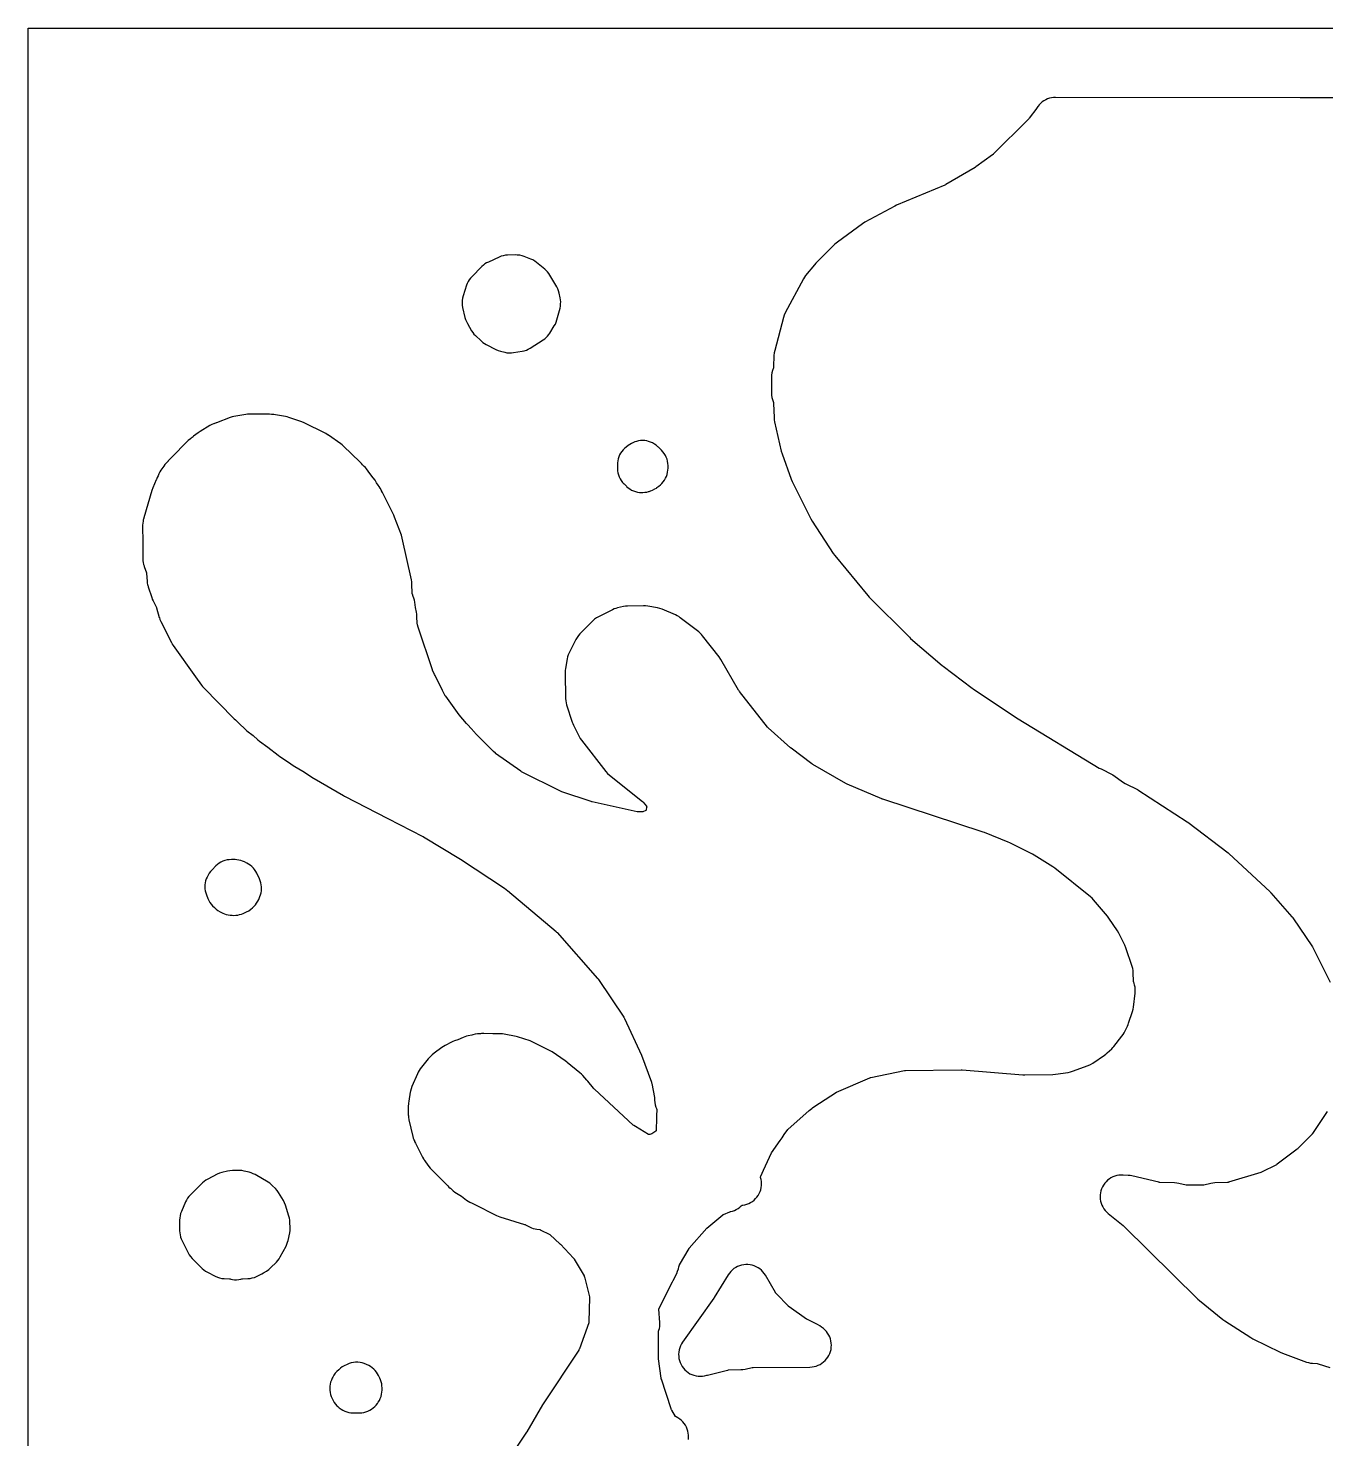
# Model space of a CAD drawing. Header units: millimetres. Extents: x 0 to 300, y 0 to 300.
# Drawn here: x 0 to 150, y 137 to 300 of the extents above; entities that cross this region are included whole.
import ezdxf

# ---------------------------------------------------------------- set-up
doc = ezdxf.new("R2010")
doc.units = ezdxf.units.MM
doc.layers.add('CUT', color=7, linetype='CONTINUOUS')

msp = doc.modelspace()

# ---------------------------------------------------------------- linework, layer by layer
at = {"layer": 'CUT'}
for points in [[(0.0614, 0), (0.0029, 0.0029), (0, 0.0614), (0, 299.9386), (0.0029, 299.9971), (0.0614, 300), (299.9021, 300), (299.9605, 299.9971), (299.9634, 299.9386), (299.9634, 0.0614), (299.9605, 0.0029), (299.9021, 0)], [(50.6412, 266.0965), (50.7591, 265.8705), (50.7632, 265.8635), (50.7652, 265.8597), (51.2524, 265.0308), (51.379, 264.8367), (51.523, 264.6551), (51.5252, 264.6527), (51.5259, 264.6518), (51.686, 264.4846), (52.3523, 263.8499), (52.5371, 263.6904), (52.7366, 263.5496), (52.9489, 263.429), (52.9491, 263.4289), (54.0647, 262.8651), (54.0661, 262.8644), (54.3209, 262.7529), (54.5864, 262.6705), (55.0797, 262.547), (55.332, 262.4974), (55.588, 262.4741), (55.5918, 262.4741), (55.5953, 262.4738), (55.852, 262.477), (56.107, 262.5066), (57.0968, 262.6732), (57.3408, 262.727), (57.5781, 262.8048), (57.8066, 262.9059), (58.0238, 263.0293), (58.0245, 263.0297), (59.5158, 263.9786), (59.6986, 264.1067), (59.8691, 264.2505), (60.0262, 264.409), (60.1686, 264.5809), (60.295, 264.7647), (60.8108, 265.5917), (60.9333, 265.8121), (61.033, 266.0438), (61.1088, 266.2843), (61.4675, 267.6602), (61.5162, 267.8914), (61.5429, 268.1261), (61.5473, 268.3624), (61.5293, 268.598), (61.4893, 268.8308), (61.3657, 269.3893), (61.2969, 269.6385), (61.2027, 269.8793), (61.0841, 270.109), (60.2874, 271.4749), (60.1662, 271.6627), (60.0288, 271.839), (59.8761, 272.0023), (59.7095, 272.1513), (58.7559, 272.9303), (58.546, 273.0842), (58.3213, 273.2155), (58.0841, 273.3227), (57.3364, 273.6148), (57.0917, 273.6961), (56.8399, 273.7518), (56.5837, 273.7813), (56.5122, 273.7858), (56.2998, 273.7901), (55.4121, 273.7705), (55.1595, 273.752), (54.9102, 273.7082), (54.6665, 273.6393), (54.4311, 273.5462), (53.1838, 272.9781), (52.9809, 272.8743), (52.7883, 272.7523), (52.6076, 272.6134), (52.4402, 272.4586), (51.2712, 271.2734), (51.2695, 271.2717), (51.1139, 271.0984), (50.975, 270.9114), (50.8542, 270.7123), (50.7524, 270.5028), (50.6705, 270.2848), (50.2719, 269.0513), (50.203, 268.7911), (50.1626, 268.5251), (50.1509, 268.2563), (50.1682, 267.9878), (50.2143, 267.7227), (50.4772, 266.5786), (50.5469, 266.3334)], [(68.1366, 250.0082), (68.1067, 249.7743), (68.099, 249.5385), (68.0997, 249.4937), (68.099, 249.4781), (68.1009, 249.1085), (68.1145, 248.8604), (68.1527, 248.6149), (68.2151, 248.3744), (68.3011, 248.1412), (68.4098, 247.9178), (68.5401, 247.7062), (68.6907, 247.5086), (68.8603, 247.327), (68.8649, 247.3225), (69.1408, 247.0549), (69.1465, 247.0494), (69.3291, 246.8887), (69.5265, 246.7466), (69.7368, 246.6243), (69.958, 246.523), (70.188, 246.4437), (70.4245, 246.3871), (70.6655, 246.3538), (70.9086, 246.344), (71.0404, 246.3452), (71.2679, 246.3575), (71.4933, 246.3905), (71.7148, 246.4439), (71.7488, 246.4554), (71.7522, 246.4563), (71.7872, 246.4685), (71.9305, 246.5172), (71.9433, 246.5229), (71.9672, 246.5312), (72.1745, 246.6254), (72.4209, 246.7512), (72.4231, 246.7524), (72.4235, 246.7526), (72.4471, 246.7646), (72.6023, 246.8546), (72.6583, 246.8866), (72.6619, 246.8891), (72.6779, 246.8984), (72.8931, 247.056), (73.0903, 247.2357), (73.2341, 247.3815), (73.3983, 247.5653), (73.5436, 247.7643), (73.6686, 247.9767), (73.772, 248.2004), (73.853, 248.4332), (73.9106, 248.6728), (73.9444, 248.9169), (73.954, 249.1631), (73.954, 249.1656), (73.9509, 249.4572), (73.9363, 249.7019), (73.8979, 249.944), (73.8359, 250.1812), (73.7509, 250.4112), (73.6439, 250.6317), (73.5158, 250.8407), (73.3678, 251.0361), (73.2014, 251.2161), (72.8351, 251.5753), (72.7855, 251.6239), (72.5952, 251.7924), (72.3888, 251.9407), (72.1685, 252.0673), (72.1505, 252.0764), (71.9369, 252.1727), (71.7151, 252.2486), (71.4873, 252.3034), (71.2553, 252.3367), (71.0213, 252.348), (70.7872, 252.3374), (70.5551, 252.305), (70.3271, 252.2509), (70.1051, 252.1757), (69.8912, 252.0801), (69.7272, 251.9974), (69.5369, 251.8908), (69.3567, 251.768), (69.1024, 251.5779), (68.9203, 251.428), (68.7532, 251.2616), (68.6025, 251.0801), (68.4695, 250.8853), (68.3556, 250.6788), (68.2615, 250.4625), (68.1883, 250.2383)], [(20.5139, 200.0517), (20.5919, 199.8279), (20.7634, 199.4022), (20.8672, 199.1773), (20.9926, 198.9639), (21.1386, 198.7639), (21.3037, 198.5793), (21.3046, 198.5784), (21.5145, 198.3659), (21.7154, 198.1835), (21.9349, 198.0239), (22.1704, 197.889), (22.4799, 197.7335), (22.4809, 197.7329), (22.6867, 197.6409), (22.8999, 197.5677), (23.1189, 197.5141), (23.3418, 197.4804), (23.5669, 197.4669), (23.7609, 197.4641), (23.9823, 197.4706), (23.9878, 197.4713), (23.9935, 197.4714), (24.2145, 197.498), (24.4323, 197.5442), (24.6451, 197.6095), (24.8512, 197.6936), (25.2375, 197.8714), (25.4871, 198.004), (25.7202, 198.1638), (25.9337, 198.349), (25.9367, 198.3518), (26.0814, 198.4925), (26.2523, 198.6759), (26.4038, 198.8755), (26.5347, 199.0893), (26.6434, 199.3152), (26.777, 199.6321), (26.8577, 199.8521), (26.9175, 200.0787), (26.9558, 200.3098), (26.9724, 200.5435), (26.9669, 200.7778), (26.9396, 201.0105), (26.8906, 201.2396), (26.8203, 201.4632), (26.7295, 201.6791), (26.4141, 202.3401), (26.302, 202.5489), (26.1707, 202.7462), (26.0213, 202.9302), (25.8551, 203.0992), (25.6736, 203.2517), (25.4785, 203.3863), (25.2716, 203.5018), (24.9889, 203.6425), (24.7839, 203.7333), (24.5716, 203.8054), (24.3537, 203.8581), (24.1319, 203.8911), (23.908, 203.9041), (23.4838, 203.9097), (23.2335, 203.9005), (22.9855, 203.8662), (22.7421, 203.8074), (22.5058, 203.7244), (22.279, 203.6183), (22.064, 203.49), (21.8628, 203.3408), (21.6776, 203.1722), (21.247, 202.7389), (21.0739, 202.5456), (20.9217, 202.3354), (20.7922, 202.1106), (20.6835, 201.897), (20.6829, 201.8959), (20.5855, 201.6797), (20.509, 201.4554), (20.4541, 201.2248), (20.4213, 200.99), (20.4109, 200.7532), (20.423, 200.5165), (20.4574, 200.282)], [(18.7715, 158.0184), (18.9473, 157.8228), (18.9498, 157.8203), (20.1017, 156.6666), (20.2956, 156.4917), (20.5067, 156.338), (20.7326, 156.2071), (21.6249, 155.7509), (21.8649, 155.6437), (22.1148, 155.5623), (22.3718, 155.5076), (22.6332, 155.4802), (23.2782, 155.4466), (23.2951, 155.4454), (23.3303, 155.4405), (23.4362, 155.4161), (23.4366, 155.418), (23.5958, 155.3825), (23.8435, 155.3527), (24.093, 155.3478), (24.3418, 155.3677), (24.5873, 155.4124), (24.7001, 155.4388), (24.7332, 155.4433), (24.7506, 155.4446), (25.3987, 155.4752), (25.6506, 155.4999), (25.8987, 155.55), (26.1404, 155.6249), (26.3733, 155.7238), (27.0063, 156.0314), (27.2148, 156.1453), (27.5498, 156.3495), (27.794, 156.5191), (28.0164, 156.7164), (28.6938, 157.3939), (28.8596, 157.5769), (29.0065, 157.7753), (29.1331, 157.9873), (29.7989, 159.2386), (29.8999, 159.4521), (29.9803, 159.6742), (30.0393, 159.9028), (30.2207, 160.7731), (30.2628, 161.054), (30.2728, 161.338), (30.2582, 162.0023), (30.2419, 162.238), (30.2034, 162.4711), (30.1431, 162.6996), (29.7487, 163.9499), (29.6423, 164.2282), (29.5036, 164.4919), (28.9415, 165.4211), (28.7758, 165.6621), (28.583, 165.8821), (28.2515, 166.2184), (28.0882, 166.37), (27.912, 166.5064), (27.7244, 166.6266), (26.2229, 167.4967), (26.0098, 167.6069), (25.7871, 167.6962), (25.557, 167.7636), (24.9777, 167.9037), (24.6821, 167.9566), (24.3822, 167.9737), (23.6193, 167.9713), (23.3222, 167.9526), (23.0295, 167.8988), (22.3833, 167.7396), (22.109, 167.6551), (21.8463, 167.5397), (20.7648, 166.9888), (20.5395, 166.8588), (20.3288, 166.706), (20.1352, 166.5322), (18.7242, 165.1264), (18.5651, 164.9521), (18.4231, 164.7637), (18.2995, 164.5627), (18.1955, 164.3509), (17.7136, 163.241), (17.711, 163.235), (17.6212, 162.9953), (17.5564, 162.7476), (17.5173, 162.4946), (17.5043, 162.2389), (17.5045, 161.0063), (17.5154, 160.7738), (17.5479, 160.5432), (17.6017, 160.3167), (17.6094, 160.294), (17.6132, 160.2783), (17.6882, 160.0591), (17.7832, 159.8477), (18.4862, 158.4596), (18.6172, 158.2315)], [(75.177, 146.7447), (75.1845, 146.4954), (75.2167, 146.2481), (75.2734, 146.0053), (75.354, 145.7693), (75.4578, 145.5425), (75.5836, 145.3271), (75.7303, 145.1254), (75.8963, 144.9393), (76.08, 144.7707), (76.2796, 144.6212), (76.4932, 144.4923), (76.7185, 144.3854), (76.9533, 144.3014), (77.1953, 144.2412), (77.4422, 144.2055), (77.6913, 144.1945), (77.9403, 144.2084), (78.1867, 144.2471), (78.428, 144.3101), (78.4322, 144.3114), (78.5101, 144.3332), (80.8297, 144.9024), (80.8504, 144.9069), (80.937, 144.9186), (80.9582, 144.9198), (82.3704, 144.9591), (82.6138, 144.9778), (82.8543, 145.0202), (83.6638, 145.2039), (83.6849, 145.2081), (83.7733, 145.2183), (83.7948, 145.2191), (90.3556, 145.263), (90.6008, 145.2767), (90.8436, 145.3144), (91.0814, 145.3758), (91.3121, 145.4602), (91.5334, 145.5668), (91.7432, 145.6947), (91.9394, 145.8425), (92.1201, 146.0088), (92.2837, 146.1921), (92.4285, 146.3906), (92.5531, 146.6023), (92.6563, 146.8252), (92.7371, 147.0572), (92.7948, 147.2959), (92.8288, 147.5392), (92.8387, 147.7847), (92.8245, 148.0299), (92.7863, 148.2726), (92.7245, 148.5103), (92.6396, 148.7409), (92.5325, 148.9619), (92.4043, 149.1714), (92.2561, 149.3674), (92.0894, 149.5478), (91.9057, 149.711), (91.7085, 149.8696), (91.4856, 150.0296), (91.2465, 150.1642), (90.0635, 150.7471), (90.0589, 150.7494), (89.9931, 150.7881), (89.9782, 150.7981), (87.9701, 152.2106), (87.9551, 152.2217), (87.8965, 152.2718), (87.8832, 152.2849), (86.4577, 153.7543), (86.4416, 153.772), (86.3816, 153.8509), (86.3689, 153.8712), (85.2034, 155.8657), (85.0694, 156.0711), (84.9159, 156.2625), (84.7444, 156.4379), (84.5566, 156.5956), (84.3542, 156.7341), (84.1392, 156.8522), (83.9136, 156.9486), (83.6797, 157.0224), (83.4397, 157.073), (83.1959, 157.0998), (82.9506, 157.1026), (82.7063, 157.0813), (82.4652, 157.0362), (82.2296, 156.9677), (82.002, 156.8764), (81.7843, 156.7633), (81.5788, 156.6294), (81.3874, 156.476), (81.212, 156.3045), (81.0542, 156.1167), (80.9156, 155.9144), (79.2988, 153.2864), (79.2766, 153.2516), (79.2533, 153.2176), (75.6402, 148.1448), (75.5059, 147.9347), (75.3931, 147.7123), (75.303, 147.4797), (75.2366, 147.2393), (75.1945, 146.9935)], [(36.5913, 140.1548), (36.8235, 140.0722), (37.0627, 140.0129), (37.3065, 139.9774), (37.5526, 139.9661), (38.3127, 139.9687), (38.5547, 139.9813), (38.7945, 140.0172), (39.0296, 140.0762), (39.2579, 140.1577), (39.4772, 140.261), (39.6855, 140.385), (39.8808, 140.5285), (40.0613, 140.6903), (40.2253, 140.8689), (40.3712, 141.0624), (40.4625, 141.1967), (40.4638, 141.1987), (40.5928, 141.41), (40.7003, 141.6332), (40.7851, 141.8658), (40.8465, 142.1057), (40.8839, 142.3505), (40.8968, 142.5978), (40.8976, 142.8586), (40.8881, 143.0839), (40.8856, 143.1025), (40.8855, 143.1046), (40.8779, 143.1604), (40.8583, 143.3073), (40.8571, 143.3127), (40.8548, 143.3293), (40.8039, 143.5503), (40.7331, 143.7658), (40.6432, 143.9739), (40.4927, 144.2828), (40.3803, 144.4885), (40.249, 144.6828), (40.1002, 144.864), (39.935, 145.0304), (39.7549, 145.1806), (39.5616, 145.3133), (39.3567, 145.4272), (39.3534, 145.4289), (39.0837, 145.5627), (38.8497, 145.6644), (38.6066, 145.7416), (38.3569, 145.7937), (38.1031, 145.82), (37.848, 145.8203), (37.5942, 145.7947), (37.3443, 145.7433), (37.101, 145.6667), (36.8667, 145.5657), (36.5392, 145.4042), (36.3074, 145.2742), (36.0907, 145.1203), (35.8915, 144.9442), (35.6756, 144.7318), (35.6719, 144.7282), (35.4968, 144.5371), (35.3424, 144.3289), (35.2104, 144.1058), (35.138, 143.9675), (35.0368, 143.7494), (34.9571, 143.5226), (34.8995, 143.2892), (34.8645, 143.0513), (34.8526, 142.8112), (34.8638, 142.5711), (34.8981, 142.3331), (34.955, 142.0995), (35.0341, 141.8725), (35.1355, 141.6212), (35.241, 141.3932), (35.3689, 141.177), (35.5178, 140.9748), (35.6862, 140.7885), (35.6866, 140.7881), (35.7764, 140.6983), (35.959, 140.5329), (36.157, 140.3863), (36.3685, 140.2598)]]:
    msp.add_lwpolyline(points, close=True, dxfattribs=at)
for points in [[(178.2172, 291.9371), (147.0302, 291.9671), (118.7375, 291.9943), (118.5035, 291.9835), (118.2715, 291.9509), (118.0436, 291.8968), (117.8218, 291.8215), (117.608, 291.7258), (117.4041, 291.6105), (117.2119, 291.4767), (117.033, 291.3254), (116.8691, 291.158), (116.7216, 290.9761), (116.5917, 290.7811), (116.5886, 290.7759), (116.5764, 290.7589), (115.6924, 289.59), (115.6391, 289.5244), (115.5814, 289.4626), (111.53, 285.4235), (111.5263, 285.42), (111.4677, 285.3696), (111.4533, 285.3588), (109.5418, 283.9774), (109.4935, 283.9442), (109.4437, 283.9135), (106.0817, 281.9467), (106.0115, 281.9087), (105.939, 281.8754), (100.3802, 279.54), (100.1595, 279.4343), (96.704, 277.566), (96.422, 277.3882), (93.5311, 275.2843), (93.3795, 275.1648), (93.2376, 275.034), (91.0472, 272.8516), (90.865, 272.6491), (89.8591, 271.4005), (89.7225, 271.214), (89.6037, 271.0156), (87.5031, 267.1074), (87.3798, 266.8417), (87.2884, 266.5635), (86.2804, 262.7552), (86.2227, 262.472), (86.1981, 262.184), (86.1615, 260.8512), (86.1606, 260.8321), (86.1556, 260.7925), (86.1467, 260.7535), (86.1411, 260.7352), (86.0398, 260.4311), (85.9688, 260.1723), (85.9259, 259.9074), (85.9117, 259.6394), (85.9129, 257.8529), (85.927, 257.5899), (85.9686, 257.3298), (86.0374, 257.0756), (86.1437, 256.7513), (86.1492, 256.7331), (86.1579, 256.6943), (86.1627, 256.6547), (86.1636, 256.6358), (86.2031, 255.0016), (86.2219, 254.7507), (86.2657, 254.503), (87.0453, 251.1045), (87.1332, 250.8073), (88.1979, 247.8868), (88.3091, 247.628), (90.4709, 243.2898), (90.6118, 243.0432), (93.0562, 239.2791), (93.2226, 239.0519), (97.0326, 234.4229), (97.1973, 234.2416), (101.8491, 229.6016), (101.9915, 229.4703), (105.6352, 226.3596), (105.7528, 226.2652), (109.1122, 223.7308), (109.2279, 223.6485), (114.3343, 220.233), (114.4285, 220.173), (123.8035, 214.4914), (124.0051, 214.3816), (125.2879, 213.7572), (125.2928, 213.7547), (125.3627, 213.7136), (125.3783, 213.703), (126.6074, 212.8275), (126.7812, 212.7143), (126.9637, 212.6158), (128.1403, 212.0432), (128.2071, 212.0081), (128.2716, 211.9688), (133.9559, 208.2649), (133.9907, 208.2414), (134.0247, 208.2166), (138.6965, 204.6889), (138.7461, 204.6494), (138.7936, 204.6073), (143.548, 200.1667), (143.5905, 200.1249), (143.631, 200.0811), (146.0727, 197.3043), (146.1213, 197.2454), (146.166, 197.1837), (148.4475, 193.8165), (148.491, 193.7474), (148.5297, 193.6756), (150.4826, 189.7427)], [(76.3037, 136.8896), (76.3255, 137.1332), (76.3234, 137.3776), (76.2974, 137.6207), (76.2478, 137.8601), (76.175, 138.0936), (76.0798, 138.3187), (75.9631, 138.5336), (75.8259, 138.7359), (75.6696, 138.924), (75.4957, 139.0958), (75.3059, 139.2498), (75.1019, 139.3846), (74.8857, 139.4988), (74.8648, 139.5086), (74.8413, 139.5399), (74.831, 139.5557), (74.3819, 140.292), (74.3709, 140.3113), (74.3317, 140.3957), (74.3242, 140.4166), (73.1837, 143.8559), (73.1785, 143.873), (73.1615, 143.946), (73.1586, 143.9636), (72.8509, 146.1896), (72.8421, 146.2748), (72.8395, 146.3605), (72.8509, 149.2903), (72.8514, 149.3094), (72.8555, 149.3492), (72.8634, 149.3884), (72.8686, 149.4069), (72.8987, 149.5047), (72.956, 149.7272), (72.9927, 149.954), (73.0084, 150.1833), (73.003, 150.413), (72.8968, 151.9379), (72.8959, 151.9587), (72.8975, 152.002), (72.9128, 152.0425), (72.9217, 152.0614), (74.4545, 155.0915), (74.5414, 155.2463), (74.9559, 156.079), (75.0657, 156.3341), (75.1465, 156.5998), (75.1484, 156.6076), (75.2079, 156.8512), (75.2103, 156.8607), (75.2194, 156.898), (75.2266, 156.9276), (75.2313, 156.9469), (75.2362, 156.965), (75.2491, 157.002), (75.2655, 157.0376), (75.2746, 157.0541), (76.3862, 158.9603), (76.3925, 158.9691), (76.4045, 158.9836), (78.432, 161.3088), (80.2755, 162.8399), (80.291, 162.8521), (80.3252, 162.8751), (80.3253, 162.8752), (80.3616, 162.8946), (80.3797, 162.9025), (81.1031, 163.1994), (81.1205, 163.2061), (81.1585, 163.2175), (81.1632, 163.2184), (81.3959, 163.2759), (81.6221, 163.3553), (81.8396, 163.4561), (82.0464, 163.5772), (82.2407, 163.7176), (82.4207, 163.876), (82.4421, 163.8967), (82.4715, 163.9252), (82.517, 163.9651), (82.5881, 163.9744), (82.594, 163.9752), (82.8315, 164.0179), (83.0637, 164.0833), (83.2885, 164.1708), (83.5038, 164.2795), (83.7076, 164.4085), (83.8981, 164.5566), (84.0734, 164.7223), (84.232, 164.9041), (84.3722, 165.1003), (84.4929, 165.3092), (84.5929, 165.5287), (84.6713, 165.7569), (84.7273, 165.9915), (84.7605, 166.2305), (84.7704, 166.4715), (84.7571, 166.7124), (84.7207, 166.9508), (84.6614, 167.1846), (84.6417, 167.249), (84.6638, 167.3042), (84.997, 168.0319), (85.9325, 170.0118), (86.917, 171.441), (87.1396, 171.7641), (87.3954, 172.1355), (87.7854, 172.7016), (90.2857, 174.9051), (90.5704, 175.1525), (90.6212, 175.1938), (90.6613, 175.2227), (90.8172, 175.3278), (93.4172, 177.0399), (97.2762, 178.687), (97.2941, 178.6941), (97.3711, 178.7183), (97.3899, 178.7227), (101.2754, 179.5359), (101.2944, 179.5394), (101.3751, 179.548), (101.3945, 179.5487), (107.8429, 179.6007), (107.8966, 179.6), (107.9502, 179.5968), (114.964, 179.0316), (115.2096, 179.024), (118.4191, 179.0815), (118.7254, 179.1059), (120.2002, 179.3151), (120.4635, 179.3669), (120.7196, 179.4467), (122.5196, 180.1153), (122.7907, 180.2347), (123.0458, 180.3853), (124.4036, 181.2998), (124.571, 181.423), (124.7276, 181.5596), (125.2363, 182.0421), (125.3669, 182.1757), (125.4873, 182.3186), (126.4049, 183.4954), (126.5441, 183.6931), (126.6637, 183.9032), (127.0535, 184.673), (127.1316, 184.8425), (127.1967, 185.0174), (127.6429, 186.3663), (127.7093, 186.6067), (127.7514, 186.8526), (127.9474, 188.4805), (127.9644, 188.7098), (127.9602, 188.9397), (127.9349, 189.1683), (127.8887, 189.3935), (127.822, 189.6136), (127.7869, 189.7126), (127.7808, 189.7314), (127.771, 189.7715), (127.7654, 189.8125), (127.7642, 189.8322), (127.7269, 190.8602), (127.707, 191.097), (127.6647, 191.3308), (127.6004, 191.5595), (126.8875, 193.7), (126.7496, 194.0323), (126.0668, 195.3916), (125.9044, 195.6687), (124.8991, 197.1569), (124.7426, 197.3645), (123.1436, 199.2701), (122.975, 199.452), (122.7891, 199.6162), (118.6616, 202.9142), (118.4266, 203.0807), (116.2876, 204.4184), (116.0822, 204.5337), (113.4659, 205.8451), (113.2745, 205.9312), (110.5239, 207.032), (110.3714, 207.0874), (98.7737, 210.8763), (98.7223, 210.8944), (98.6717, 210.9148), (94.6495, 212.6417), (94.5854, 212.6715), (94.5232, 212.7049), (90.7016, 214.9029), (90.6374, 214.9425), (90.5757, 214.9861), (88.1991, 216.7794), (88.1621, 216.8085), (88.1262, 216.839), (85.5362, 219.1289), (85.5234, 219.1408), (85.4729, 219.1941), (85.4618, 219.2077), (82.2123, 223.329), (82.1602, 223.4003), (82.1134, 223.4751), (80.0631, 227.0395), (79.8644, 227.3343), (77.9486, 229.781), (77.8125, 229.9405), (77.6635, 230.088), (77.5027, 230.2226), (75.3593, 231.8684), (75.1877, 231.989), (75.0066, 232.0948), (74.8173, 232.1851), (73.2826, 232.8395), (73.0207, 232.9343), (72.7499, 232.9994), (71.6145, 233.2061), (71.3641, 233.2388), (71.1117, 233.246), (69.2819, 233.2058), (69.0417, 233.1889), (68.8043, 233.149), (68.1286, 233.0017), (67.9235, 232.9477), (67.7237, 232.8766), (67.5306, 232.7888), (65.9104, 231.9673), (65.6802, 231.8347), (65.4653, 231.6784), (65.2683, 231.5003), (63.7642, 229.9877), (63.5897, 229.7927), (63.4365, 229.5806), (63.3063, 229.3537), (62.5236, 227.8068), (62.4248, 227.5855), (62.3478, 227.3556), (62.2935, 227.1193), (62.0934, 226.0037), (62.062, 225.7597), (62.0547, 225.5138), (62.113, 222.5132), (62.1294, 222.2721), (62.1689, 222.0337), (62.2313, 221.8003), (62.8674, 219.8112), (62.933, 219.6303), (63.0123, 219.455), (63.6718, 218.1355), (63.7924, 217.9213), (63.9333, 217.72), (66.7596, 214.0796), (66.9562, 213.8553), (67.1781, 213.6561), (70.9867, 210.6268), (71.0033, 210.6128), (71.0679, 210.5484), (71.082, 210.5319), (71.4538, 210.0682), (71.4659, 210.0523), (71.4883, 210.0175), (71.4861, 209.9761), (71.4835, 209.9563), (71.4378, 209.6697), (71.4344, 209.651), (71.4244, 209.6131), (71.3903, 209.5937), (71.3731, 209.5855), (71.04, 209.4375), (71.021, 209.4296), (70.9801, 209.4164), (70.9373, 209.4121), (70.9167, 209.4117), (70.3887, 209.4148), (65.193, 210.5755), (65.1323, 210.5907), (65.0724, 210.609), (61.6655, 211.7492), (61.585, 211.7793), (61.5069, 211.8151), (57.0106, 214.069), (57.0061, 214.0714), (56.9407, 214.1104), (56.9261, 214.1204), (54.0296, 216.1898), (54.0171, 216.2008), (53.7936, 216.4114), (51.8891, 218.3095), (51.4091, 218.8443), (51.3572, 218.9021), (50.6793, 219.6574), (49.7977, 220.6397), (48.2536, 222.7867), (48.2116, 222.8495), (48.1743, 222.9094), (48.1712, 222.9152), (47.8983, 223.4557), (47.0379, 225.1802), (47.0296, 225.1968), (46.9718, 225.3127), (46.7198, 225.8177), (46.7177, 225.8236), (45.0771, 230.7628), (44.9944, 231.0283), (44.9867, 231.0631), (44.9838, 231.0827), (44.9736, 231.1689), (44.9336, 232.0622), (44.9135, 232.2858), (44.8735, 232.5067), (44.7512, 233.0425), (44.6753, 233.6817), (44.6397, 233.8993), (44.585, 234.1129), (44.5118, 234.3208), (44.4109, 234.5715), (44.4048, 234.5875), (44.3957, 234.6175), (44.3901, 234.6605), (44.3891, 234.6793), (44.3534, 235.7979), (44.3352, 236.0292), (44.2957, 236.2578), (43.2333, 241.0625), (43.1331, 241.4005), (42.352, 243.484), (42.3502, 243.4886), (42.2479, 243.7239), (40.9495, 246.3355), (40.8395, 246.5336), (40.8236, 246.5594), (40.6831, 246.8393), (40.5787, 247.0267), (40.4586, 247.2045), (40.2657, 247.4653), (40.0848, 247.7588), (39.882, 248.0419), (39.4774, 248.5306), (39.0857, 249.06), (38.9669, 249.2085), (38.8372, 249.3474), (38.6357, 249.5473), (38.5187, 249.6887), (38.3354, 249.8873), (36.4589, 251.7111), (36.2999, 251.853), (36.1293, 251.9809), (34.7114, 252.9522), (34.6838, 252.9684), (34.6778, 252.9725), (34.3848, 253.1448), (31.8328, 254.4201), (31.5038, 254.5562), (30.1223, 255.0154), (29.941, 255.0681), (29.7563, 255.107), (28.5898, 255.3071), (28.3788, 255.3341), (28.2249, 255.3405), (28.1016, 255.3594), (27.9058, 255.3814), (27.7088, 255.388), (25.3651, 255.3735), (25.1417, 255.3621), (24.9202, 255.3308), (23.7732, 255.1159), (23.5618, 255.0668), (23.3554, 254.9994), (23.3372, 254.9926), (21.762, 254.4017), (21.7469, 254.396), (21.7265, 254.3883), (21.7185, 254.3853), (21.4623, 254.2892), (21.4252, 254.2753), (21.2092, 254.1825), (21.0029, 254.0697), (19.8606, 253.3741), (19.6573, 253.236), (19.1216, 252.8327), (19.0492, 252.7854), (18.8366, 252.6301), (18.7458, 252.5478), (18.5057, 252.3399), (16.4759, 250.3249), (16.3289, 250.1657), (16.1962, 249.9943), (16.1849, 249.9784), (15.9418, 249.7335), (15.795, 249.5721), (15.6629, 249.3986), (15.3398, 248.9336), (15.2059, 248.7183), (15.0945, 248.4905), (15.0047, 248.2807), (14.9054, 248.0829), (14.816, 247.8491), (14.8029, 247.809), (14.3971, 246.8604), (14.2964, 246.5795), (13.3635, 243.3932), (13.3627, 243.3908), (13.3619, 243.3876), (13.3282, 243.2725), (13.3039, 243.1715), (13.294, 243.1347), (13.2921, 243.1223), (13.2709, 243.0343), (13.2373, 242.7917), (13.2276, 242.5469), (13.2465, 240.4966), (13.2525, 238.6659), (13.2628, 238.4478), (13.292, 238.2315), (13.34, 238.0185), (13.3891, 237.8647), (13.4118, 237.7884), (13.6782, 237.0489), (13.6834, 237.0332), (13.6866, 237.0129), (13.6881, 236.9936), (13.7364, 236.1071), (13.758, 235.8885), (13.7986, 235.6726), (13.8048, 235.6507), (13.8079, 235.6344), (13.8688, 235.4185), (14.2751, 234.1933), (14.3458, 234.0058), (14.4312, 233.8245), (14.4325, 233.8221), (14.7908, 233.1348), (14.7996, 233.1167), (14.8308, 233.0382), (14.8367, 233.019), (15.1558, 231.8851), (15.1561, 231.884), (15.2314, 231.6583), (15.3278, 231.4407), (16.545, 229.0132), (16.6383, 228.8438), (16.648, 228.829), (16.6583, 228.8103), (16.7643, 228.649), (19.3527, 225.0249), (20.0211, 224.0876), (20.1402, 223.9337), (20.2708, 223.7895), (23.8143, 220.1731), (23.9459, 220.0483), (24.439, 219.6131), (25.0457, 219.005), (25.2769, 218.8002), (25.9989, 218.2365), (26.5436, 217.7558), (26.7384, 217.6005), (27.6873, 216.9183), (28.9088, 215.9646), (29.0921, 215.8343), (30.093, 215.1886), (30.6336, 214.7999), (30.8068, 214.686), (31.7421, 214.1248), (32.9709, 213.3322), (33.0661, 213.2737), (36.443, 211.3034), (36.5614, 211.2385), (36.575, 211.2315), (41.5864, 208.6595), (45.6241, 206.5871), (45.6595, 206.5682), (45.6943, 206.5481), (49.9795, 203.9771), (55.0454, 200.5881), (55.2365, 200.4549), (55.2465, 200.4476), (55.2581, 200.4383), (55.2727, 200.4265), (55.3027, 200.4024), (55.3874, 200.3343), (61.0163, 195.5847), (61.0814, 195.5256), (61.1306, 195.474), (65.8161, 190.1848), (65.864, 190.1269), (65.9097, 190.0634), (68.8442, 185.6875), (68.8469, 185.6833), (68.8507, 185.6767), (68.8786, 185.6252), (68.9199, 185.5427), (70.9038, 181.3207), (72.0275, 178.1787), (72.0359, 178.1532), (72.0461, 178.1188), (72.0638, 178.0405), (72.3738, 176.4244), (72.387, 176.1103), (72.4141, 175.8331), (72.472, 175.5605), (72.5598, 175.2961), (72.619, 175.1461), (72.6418, 175.0273), (72.6435, 175.0173), (72.6299, 174.3065), (72.628, 174.2081), (72.6262, 174.1135), (72.6243, 174.0167), (72.5798, 172.624), (72.5788, 172.6059), (72.5775, 172.5957), (72.5742, 172.5897), (72.5638, 172.5739), (72.5423, 172.5429), (72.5303, 172.5344), (72.0631, 172.2201), (71.864, 172.1373), (71.7003, 172.1373), (70.1997, 173.0473), (69.9956, 173.185), (69.9915, 173.1878), (69.9427, 173.2262), (65.4505, 177.3777), (65.3969, 177.4304), (65.3466, 177.4864), (64.6668, 178.2922), (64.6419, 178.3217), (64.627, 178.3394), (64.5693, 178.4078), (64.1129, 178.9487), (64.1115, 178.9504), (63.9525, 179.1219), (63.7782, 179.2777), (62.3121, 180.4703), (62.2417, 180.5227), (62.2277, 180.534), (62.0499, 180.6656), (60.545, 181.679), (60.2694, 181.84), (60.2665, 181.8414), (58.3964, 182.7794), (58.3307, 182.8123), (58.1681, 182.8799), (58.1672, 182.8803), (58.167, 182.8804), (58.003, 182.9485), (56.5712, 183.4275), (56.3912, 183.4803), (56.2077, 183.5195), (55.1972, 183.6958), (55.0218, 183.7351), (54.8037, 183.7641), (54.5838, 183.7739), (53.7146, 183.7741), (52.6548, 183.7994), (52.4089, 183.7931), (52.2597, 183.7745), (52.1777, 183.7746), (51.9132, 183.7606), (51.6518, 183.7188), (51.3962, 183.6495), (51.2587, 183.6043), (50.8713, 183.5366), (50.6704, 183.4929), (50.4738, 183.4329), (50.2828, 183.3569), (49.6593, 183.0786), (49.2762, 182.9526), (49.0949, 182.8851), (48.9193, 182.8038), (48.1814, 182.4267), (47.9925, 182.3196), (47.8137, 182.1966), (46.9159, 181.5195), (46.6959, 181.3327), (46.6299, 181.2621), (46.4336, 181.0894), (46.2354, 180.8681), (45.3163, 179.7105), (45.1873, 179.5325), (45.0744, 179.3439), (44.9785, 179.146), (44.3526, 177.6946), (44.2542, 177.425), (44.1874, 177.1459), (44.1822, 177.1169), (44.18, 177.1073), (44.1653, 177.0224), (43.9811, 175.9958), (43.9516, 175.7747), (43.9511, 175.7638), (43.9369, 175.6561), (43.9268, 175.4544), (43.9193, 174.6898), (43.9323, 174.4094), (43.949, 174.3049), (43.9593, 174.1254), (44.0075, 173.8464), (44.4541, 171.9181), (44.5092, 171.7311), (44.5118, 171.7212), (44.5137, 171.7159), (44.5371, 171.6365), (44.5653, 171.5705), (44.582, 171.5233), (44.6438, 171.3867), (44.6524, 171.3665), (44.6579, 171.3555), (44.6686, 171.332), (44.771, 171.1289), (45.5776, 169.5114), (45.6767, 169.3315), (45.7201, 169.2662), (45.7237, 169.2597), (45.7509, 169.2197), (45.7903, 169.1604), (45.8064, 169.1381), (45.8459, 169.0801), (45.9357, 168.9597), (46.3249, 168.4224), (46.4507, 168.2629), (46.5772, 168.1268), (46.655, 168.0364), (48.4834, 166.1935), (48.627, 166.0596), (48.7807, 165.9375), (48.7917, 165.9294), (48.924, 165.7982), (49.1171, 165.6255), (49.3271, 165.4738), (50.063, 164.998), (50.6731, 164.5511), (50.8476, 164.4342), (51.0312, 164.3324), (51.3293, 164.1831), (51.5276, 164.0703), (54.1344, 162.7776), (54.3185, 162.6954), (54.5086, 162.6283), (54.5133, 162.6269), (57.3652, 161.7478), (57.3818, 161.7422), (57.4496, 161.7145), (57.4653, 161.7068), (57.943, 161.4594), (57.9593, 161.4509), (58.1589, 161.3584), (58.366, 161.2838), (58.5788, 161.2277), (58.7956, 161.1906), (59.1331, 161.1479), (59.1499, 161.1454), (59.1782, 161.1393), (59.1914, 161.1329), (60.305, 160.5604), (60.3263, 160.544), (60.339, 160.5329), (61.4608, 159.5051), (61.4923, 159.4752), (61.5227, 159.4442), (63.03, 157.8504), (63.0451, 157.8335), (63.102, 157.7572), (63.1139, 157.738), (64.2418, 155.7901), (64.2505, 155.7743), (64.2664, 155.7398), (64.279, 155.7039), (64.2837, 155.687), (64.8633, 153.3863), (64.8672, 153.3691), (64.873, 153.3325), (64.8754, 153.2953), (64.8754, 153.2782), (64.806, 150.4961), (64.8049, 150.4755), (64.7993, 150.4328), (64.7892, 150.391), (64.7829, 150.3714), (63.7065, 147.3475), (63.6979, 147.3254), (63.6536, 147.2366), (63.6411, 147.2165), (59.528, 141.0025), (59.455, 140.8853), (57.642, 137.7873), (57.6226, 137.7553), (57.6022, 137.7238), (54.704, 133.407)], [(150.1546, 174.7776), (148.4615, 172.2697), (148.4515, 172.2556), (148.4058, 172.1994), (148.3941, 172.1867), (146.7644, 170.5078), (146.7607, 170.5042), (146.7027, 170.4528), (146.6884, 170.4416), (144.361, 168.7029), (144.3469, 168.6929), (144.2853, 168.6548), (144.27, 168.6467), (142.5631, 167.7909), (142.5581, 167.7885), (142.4822, 167.7577), (142.4641, 167.7517), (138.7358, 166.6107), (138.7193, 166.606), (138.6841, 166.5985), (138.6482, 166.5942), (138.6315, 166.5933), (137.1679, 166.5447), (136.9248, 166.5248), (136.6847, 166.4812), (135.8662, 166.2909), (135.8444, 166.2865), (135.7515, 166.2759), (135.7293, 166.2752), (133.9713, 166.2752), (133.9495, 166.2758), (133.8585, 166.286), (133.8372, 166.2903), (132.9869, 166.4836), (132.7453, 166.5262), (132.5008, 166.5449), (130.8101, 166.591), (130.79, 166.5921), (130.7063, 166.6031), (130.6866, 166.6072), (127.5707, 167.3478), (127.3596, 167.3885), (127.1457, 167.4109), (126.5478, 167.4476), (126.3058, 167.4507), (126.0647, 167.4304), (125.8266, 167.3869), (125.5939, 167.3206), (125.3687, 167.2321), (125.1531, 167.1222), (124.9491, 166.992), (124.7587, 166.8427), (124.5836, 166.6756), (124.4254, 166.4925), (124.2857, 166.2949), (124.1658, 166.0847), (124.0668, 165.8639), (123.9895, 165.6346), (123.9348, 165.3988), (123.9032, 165.1589), (123.8949, 164.9171), (123.91, 164.6756), (123.9484, 164.4366), (124.0097, 164.2025), (124.0933, 163.9755), (124.1986, 163.7576), (124.3244, 163.5508), (124.4696, 163.3573), (124.6328, 163.1786), (124.8125, 163.0166), (126.5441, 161.6012), (126.5859, 161.5655), (126.6261, 161.5278), (135.209, 153.107), (135.3855, 152.9495), (138.1005, 150.7486), (138.3213, 150.5887), (141.3107, 148.6636), (141.5504, 148.5273), (144.7023, 146.9587), (144.964, 146.8466), (147.7429, 145.839), (147.9696, 145.7688), (148.202, 145.7204), (148.438, 145.6942), (148.9764, 145.6603), (148.9998, 145.6581), (149.0969, 145.6401), (149.1196, 145.6337), (150.4527, 145.2148)]]:
    msp.add_lwpolyline(points, dxfattribs=at)

doc.saveas('drawing.dxf')
